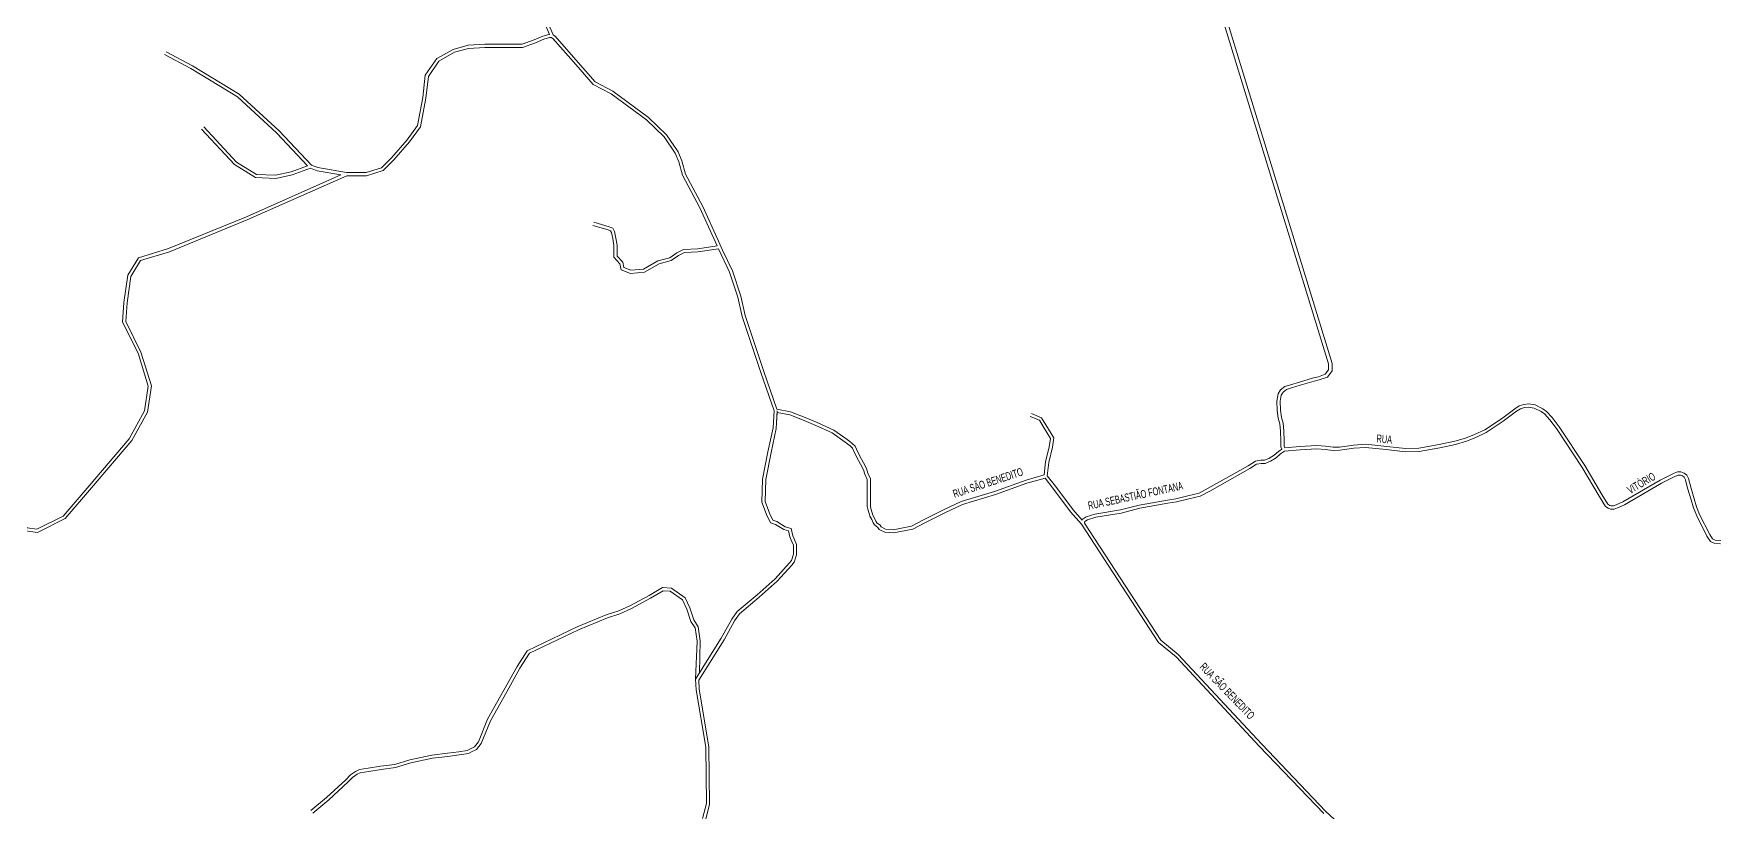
# Model space of a CAD drawing. Header units: millimetres. Extents: x 617885 to 663705, y 7172943 to 7234736.
# Drawn here: x 645561 to 648715, y 7188643 to 7190102 of the extents above; entities that cross this region are included whole.
import ezdxf

# ---------------------------------------------------------------- set-up
doc = ezdxf.new("R2010")
doc.units = ezdxf.units.MM
doc.layers.add('TOP_VIAS 10.000', color=7, linetype='Continuous', lineweight=9)
doc.layers.add('VIAS', color=7, linetype='Continuous', lineweight=5)
doc.styles.add('LDUP', font='LDUP.SHX')

msp = doc.modelspace()

# ---------------------------------------------------------------- linework, layer by layer
at = {"layer": 'VIAS', "color": 253, "ltscale": 0.3}
for points in [[(647968.8, 7189458.6), (647981.3, 7189463.7), (647987.6, 7189472), (647987.6, 7189482.8), (647792.3, 7190119.6), (647789.1, 7190130.1), (647784.9, 7190147.9), (647780.8, 7190160.1), (647769.9, 7190169), (647761.2, 7190180.9), (647758, 7190188.6), (647759.1, 7190199.8), (647760.8, 7190222.5), (647757.7, 7190240.3), (647752.8, 7190250.8), (647751.7, 7190262)], [(647970.1, 7189452.8), (647985.7, 7189458), (647994.6, 7189469.6), (647994.6, 7189483.8), (647799, 7190121.6), (647795.9, 7190131.9), (647791.7, 7190149.8), (647786.7, 7190164.3), (647775, 7190173.9), (647767.3, 7190184.4), (647765.1, 7190189.7), (647766, 7190199.2), (647767.9, 7190222.8), (647764.4, 7190242.4), (647759.6, 7190252.7), (647758.7, 7190262.6)], [(646610.8, 7189748.3), (646639.4, 7189740), (646646.5, 7189737.1), (646649.6, 7189731), (646652, 7189718.7), (646654.5, 7189705.4), (646654.5, 7189684.9), (646664.9, 7189673.3), (646667.1, 7189663.5), (646680.4, 7189658.4), (646703.9, 7189660.6), (646731, 7189675.9), (646753.4, 7189681.8), (646766.2, 7189691.1), (646778.9, 7189697.4), (646805.4, 7189698.6), (646841.8, 7189703.9), (646809.7, 7189775.2), (646777.2, 7189836.4), (646769.8, 7189861.5), (646763.5, 7189877.7), (646742.6, 7189908.5), (646709.5, 7189940), (646643.3, 7189988.7), (646609.7, 7190006.4), (646577, 7190043.8), (646533.7, 7190092.5), (646531, 7190094.5), (646527.4, 7190094.3), (646517.2, 7190091.1), (646501.3, 7190084.6), (646477.3, 7190076), (646406.7, 7190076), (646376, 7190074), (646349.5, 7190066.7), (646320.4, 7190050.4), (646300.7, 7190021.6), (646296.1, 7189981.1), (646285.6, 7189927), (646265.4, 7189899.1), (646236.2, 7189865.2), (646215.9, 7189845), (646184.8, 7189835.3), (646147.6, 7189835.3), (645962.1, 7189753.2), (645815.5, 7189693.1), (645761.2, 7189676.6), (645742.9, 7189646.9), (645735.8, 7189597.2), (645733.5, 7189562.2), (645762, 7189505.1), (645781.5, 7189441.8), (645774.1, 7189392.6), (645744.9, 7189339.1), (645669.2, 7189250.6), (645619.9, 7189192.9), (645567.8, 7189166.9), (645546.4, 7189169.9)], [(646609.1, 7189742.5), (646637.4, 7189734.3), (646642.2, 7189732.4), (646643.9, 7189729), (646646.2, 7189717.6), (646648.5, 7189704.8), (646648.5, 7189682.6), (646659.4, 7189670.5), (646661.9, 7189659), (646679.5, 7189652.3), (646705.8, 7189654.8), (646733.3, 7189670.3), (646756, 7189676.3), (646769.3, 7189685.9), (646780.4, 7189691.5), (646806, 7189692.6), (646844.4, 7189698.2), (646864.8, 7189654.7), (646880.9, 7189608.1), (646888.9, 7189571.8), (646923.9, 7189466.9), (646948.7, 7189394.7), (646946.8, 7189363), (646937, 7189318.1), (646927, 7189267), (646925.6, 7189223.9), (646934.3, 7189200.6), (646942, 7189185.3), (646951.3, 7189182.2), (646966.9, 7189172.3), (646975.5, 7189169.8), (646978, 7189158.5), (646980.9, 7189152.6), (646984.9, 7189143.4), (646984.9, 7189126.2), (646981, 7189114.4), (646977.1, 7189109.3), (646950.5, 7189079.9), (646916.6, 7189050.1), (646879.7, 7189018.8), (646869.5, 7189004.3), (646849.7, 7188969), (646808.8, 7188904), (646810.2, 7188963.8), (646806.6, 7188990.3), (646798.1, 7189003), (646790.9, 7189025.6), (646781.9, 7189044.5), (646756.2, 7189062.8), (646739.6, 7189063.9), (646714.3, 7189049.1), (646678.5, 7189029.5), (646657.7, 7189019.9), (646634, 7189012.6), (646579.5, 7188990.3), (646486, 7188945.2), (646466.9, 7188915.8), (646442.2, 7188871.4), (646411.7, 7188816.9), (646394.6, 7188774.8), (646387, 7188765.1), (646377.3, 7188760.5), (646373.6, 7188758.4), (646357.7, 7188756), (646336.6, 7188753.4), (646307.3, 7188749.8), (646266.2, 7188741), (646237.9, 7188732.4), (646211.2, 7188729), (646188.1, 7188725.2), (646171.4, 7188722.6), (646163.9, 7188719.2), (646154.5, 7188712.7), (646146.1, 7188703.7), (646110, 7188670.4), (646080.4, 7188645.9)], [(646814.7, 7188630.7), (646821.7, 7188658.8), (646820.4, 7188764.6), (646802.4, 7188872.4), (646801.3, 7188892.1), (646804.2, 7188963.5), (646800.9, 7188988.1), (646792.7, 7189000.4), (646785.3, 7189023.3), (646777.1, 7189040.6), (646754.1, 7189057), (646741, 7189057.8), (646717.2, 7189043.8), (646681.2, 7189024.2), (646659.8, 7189014.3), (646636.1, 7189007), (646581.9, 7188984.8), (646490.1, 7188940.6), (646472.1, 7188912.7), (646447.5, 7188868.4), (646417.1, 7188814.3), (646399.9, 7188771.7), (646390.9, 7188760.2), (646380.1, 7188755.2), (646375.6, 7188752.6), (646358.5, 7188750), (646337.3, 7188747.4), (646308.3, 7188743.9), (646267.7, 7188735.2), (646239.2, 7188726.5), (646212.1, 7188723.1), (646189.1, 7188719.2), (646173.1, 7188716.8), (646166.9, 7188714), (646158.4, 7188708.1), (646150.3, 7188699.5), (646114, 7188665.9), (646084.3, 7188641.3)]]:
    msp.add_lwpolyline(points, dxfattribs=at)
at = {"layer": 'VIAS', "color": 253}
for points in [[(646406.5, 7190082), (646476.3, 7190082), (646499.1, 7190090.2), (646515.2, 7190096.8), (646526.2, 7190100.2), (646527.5, 7190100.3), (646508.1, 7190145.3)], [(646514.4, 7190145.8), (646534.4, 7190099.5), (646537.6, 7190097.2), (646538, 7190096.7), (646581.5, 7190047.8), (646613.5, 7190011.2), (646646.5, 7189993.8), (646713.4, 7189944.6), (646747.2, 7189912.4), (646768.8, 7189880.5), (646775.5, 7189863.4), (646782.8, 7189838.6), (646815.1, 7189777.8), (646844.3, 7189712.9), (646852.2, 7189695.7), (646870.4, 7189657), (646886.6, 7189609.7), (646894.7, 7189573.4), (646929.6, 7189468.9), (646953.9, 7189397.8), (646979.6, 7189393.3), (647007, 7189382.6), (647029.4, 7189373.1), (647060.3, 7189358.9), (647085.6, 7189340.9), (647090.3, 7189337.3)], [(646610.8, 7189748.3), (646639.4, 7189740), (646646.5, 7189737.1), (646649.6, 7189731), (646652, 7189718.7), (646654.5, 7189705.4), (646654.5, 7189684.9), (646664.9, 7189673.3), (646667.1, 7189663.5), (646680.4, 7189658.4), (646703.9, 7189660.6), (646731, 7189675.9), (646753.4, 7189681.8), (646766.2, 7189691.1), (646778.9, 7189697.4), (646805.4, 7189698.6), (646841.8, 7189703.9), (646809.7, 7189775.2), (646777.2, 7189836.4), (646769.8, 7189861.5), (646763.5, 7189877.7), (646742.6, 7189908.5), (646709.5, 7189940), (646643.3, 7189988.7), (646609.7, 7190006.4), (646577, 7190043.8), (646533.7, 7190092.5), (646531, 7190094.5), (646527.4, 7190094.3), (646517.2, 7190091.1), (646501.3, 7190084.6), (646477.3, 7190076), (646406.7, 7190076), (646376, 7190074), (646349.5, 7190066.7), (646320.4, 7190050.4), (646300.7, 7190021.6), (646296.1, 7189981.1), (646285.6, 7189927), (646265.4, 7189899.1), (646236.2, 7189865.2), (646215.9, 7189845), (646184.8, 7189835.3), (646147.6, 7189835.3), (645962.1, 7189753.2), (645815.5, 7189693.1), (645761.2, 7189676.6), (645742.9, 7189646.9), (645735.8, 7189597.2), (645733.5, 7189562.2), (645762, 7189505.1), (645781.5, 7189441.8), (645774.1, 7189392.6), (645744.9, 7189339.1), (645669.2, 7189250.6), (645619.9, 7189192.9), (645567.8, 7189166.9), (645546.4, 7189169.9)], [(645879.6, 7189926.8), (645940.8, 7189861), (645978.6, 7189838), (646013.9, 7189836.4), (646043.7, 7189843), (646074.4, 7189853.8), (646016.5, 7189915.2), (645942.6, 7189983.4), (645855.7, 7190036.3), (645806.3, 7190062.6)], [(645809.1, 7190067.9), (645858.6, 7190041.5), (645946.3, 7189988.2), (646020.8, 7189919.4), (646081.4, 7189855.1), (646093.6, 7189850.6), (646147.2, 7189841.3), (646183.9, 7189841.3), (646212.7, 7189850.3), (646231.8, 7189869.3), (646260.7, 7189902.8), (646280, 7189929.5), (646290.1, 7189982), (646294.9, 7190023.8), (646316.3, 7190054.9), (646347.2, 7190072.3), (646375, 7190079.9), (646406.5, 7190082)], [(645616.2, 7189197.7), (645664.6, 7189254.5), (645739.9, 7189342.5), (645768.3, 7189394.6), (645775.4, 7189441.3), (645756.4, 7189502.8), (645727.4, 7189560.9), (645729.8, 7189597.9), (645737.1, 7189649), (645757.3, 7189681.7), (645813.5, 7189698.8), (645959.8, 7189758.7), (646136.7, 7189837), (646092, 7189844.8), (646079.7, 7189849.4), (646045.4, 7189837.3), (646014.5, 7189830.4), (645976.8, 7189832.1), (645937, 7189856.3), (645875.3, 7189922.8)], [(645331.9, 7189747), (645331.9, 7189669.8), (645338.1, 7189642), (645335, 7189604.7), (645338.1, 7189522.3), (645357.4, 7189470), (645364.3, 7189410.3), (645373.4, 7189396.6), (645406.7, 7189391.6), (645440.9, 7189380.8), (645470.9, 7189305), (645462.3, 7189215.3), (645463.8, 7189198.5), (645499.9, 7189203), (645519.8, 7189198.1), (645548.8, 7189175.6), (645566.8, 7189173.1), (645616.2, 7189197.7)], [(646814.7, 7188630.7), (646821.7, 7188658.8), (646820.4, 7188764.6), (646802.4, 7188872.4), (646801.3, 7188892.1), (646849.7, 7188969), (646869.5, 7189004.3), (646879.7, 7189018.8), (646916.6, 7189050.1), (646950.5, 7189079.9), (646977.1, 7189109.3), (646981, 7189114.4), (646984.9, 7189126.2), (646984.9, 7189143.4), (646980.9, 7189152.6), (646978, 7189158.5), (646975.5, 7189169.8), (646966.9, 7189172.3), (646951.3, 7189182.2), (646942, 7189185.3), (646934.3, 7189200.6), (646925.6, 7189223.9), (646927, 7189267), (646937, 7189318.1), (646946.8, 7189363), (646948.7, 7189394.7), (646923.9, 7189466.9), (646888.9, 7189571.8), (646880.9, 7189608.1), (646864.8, 7189654.7), (646844.4, 7189698.2), (646806, 7189692.6), (646780.4, 7189691.5), (646769.3, 7189685.9), (646756, 7189676.3), (646733.3, 7189670.3), (646705.8, 7189654.8), (646679.5, 7189652.3), (646661.9, 7189659), (646659.4, 7189670.5), (646648.5, 7189682.6), (646648.5, 7189704.8), (646646.2, 7189717.6), (646643.9, 7189729), (646642.2, 7189732.4), (646637.4, 7189734.3), (646609.1, 7189742.5)], [(646848.8, 7189702.8), (646848.9, 7189702.7)], [(647430.8, 7189389.9), (647450.1, 7189382), (647458.1, 7189368.7), (647472.8, 7189344.4), (647470.2, 7189326.6), (647463.5, 7189298.3), (647460.7, 7189273.3), (647476, 7189253.8), (647509.2, 7189209.7), (647525.9, 7189190.2), (647526.3, 7189191.4), (647533.3, 7189196.2), (647550.1, 7189201.4), (647597.8, 7189209.2), (647632.6, 7189218.3), (647685.9, 7189227.5), (647701.4, 7189230.3), (647724.3, 7189235.9), (647745.4, 7189240.4), (647762.2, 7189249.7), (647837.4, 7189291.7), (647850.8, 7189300.8), (647861, 7189302.3), (647867.8, 7189302.3), (647876.1, 7189305.8), (647886.1, 7189311.9), (647894.3, 7189319), (647900.6, 7189323.2), (647898.6, 7189327.6), (647898.6, 7189338.1), (647898.1, 7189357.1), (647896.7, 7189370.5), (647893.7, 7189381.4), (647891.7, 7189395.4), (647891.1, 7189413.3), (647893.3, 7189426.7), (647898.1, 7189434.4), (647906, 7189440.2), (647916.4, 7189443.7), (647933.1, 7189448.8), (647959.4, 7189456.5), (647968.8, 7189458.6)], [(647970.1, 7189452.8), (647960.9, 7189450.7), (647934.8, 7189443.1), (647918.2, 7189438), (647908.8, 7189434.9), (647902.6, 7189430.2), (647899, 7189424.5), (647897.2, 7189412.9), (647897.6, 7189396), (647899.6, 7189382.6), (647902.6, 7189371.6), (647904.1, 7189357.5), (647904.6, 7189338.2), (647904.6, 7189328.8), (647906.2, 7189325.3), (647934.1, 7189328.1), (647965.6, 7189330), (647982.4, 7189328.6), (647996.5, 7189326.7), (648008.6, 7189327), (648034.9, 7189330.8), (648057.5, 7189332.2), (648096.8, 7189328.3), (648132, 7189324.2), (648157.1, 7189324.8), (648195.4, 7189331.6), (648224.4, 7189337.9), (648244.5, 7189343.6), (648261.5, 7189350.3), (648280.5, 7189359.2), (648311.8, 7189380.2), (648336.8, 7189398.9), (648344.9, 7189404.4), (648354.1, 7189406.8), (648363, 7189408), (648375.2, 7189405.9), (648389.2, 7189398.7), (648396.5, 7189393.8), (648407.2, 7189382.2), (648420.3, 7189365.2), (648468, 7189292.2), (648500.3, 7189238.4), (648511.5, 7189220), (648514.8, 7189217.8), (648517.3, 7189216.8), (648522, 7189216.8), (648527.1, 7189218.5), (648539.7, 7189224.4), (648609.1, 7189264.7), (648635.8, 7189278.3), (648642.2, 7189280.4), (648648.4, 7189280.4), (648654.4, 7189278.4), (648659.1, 7189274.1), (648662.8, 7189267.9), (648666.7, 7189251.6), (648673, 7189230), (648677.7, 7189215.3), (648683.3, 7189200.4), (648702.3, 7189162.9), (648707.6, 7189155), (648712.2, 7189152.8), (648722.9, 7189151.8)], [(648053.8, 7188578.6), (647983, 7188644.4), (647862.9, 7188770.2), (647706.1, 7188938.4), (647673.6, 7188965.1), (647530.3, 7189184.7), (647531.3, 7189187.6), (647536, 7189190.8), (647551.4, 7189195.5), (647599.1, 7189203.3), (647633.9, 7189212.4), (647686.9, 7189221.6), (647702.7, 7189224.4), (647725.7, 7189230), (647747.5, 7189234.7), (647765.1, 7189244.5), (647840.6, 7189286.6), (647853, 7189295.1), (647861.5, 7189296.3), (647869, 7189296.3), (647878.8, 7189300.5), (647889.7, 7189307), (647898, 7189314.2), (647905.4, 7189319.2), (647934.5, 7189322.1), (647965.6, 7189324), (647981.8, 7189322.7), (647996.2, 7189320.7), (648009.1, 7189321), (648035.5, 7189324.8), (648057.4, 7189326.2), (648096.1, 7189322.4), (648131.7, 7189318.2), (648157.7, 7189318.8), (648196.6, 7189325.7), (648225.8, 7189332), (648246.4, 7189337.9), (648263.9, 7189344.8), (648283.4, 7189354), (648315.3, 7189375.3), (648340.2, 7189394), (648347.5, 7189398.9), (648355.3, 7189400.9), (648362.9, 7189401.9), (648373.2, 7189400.1), (648386.1, 7189393.6), (648392.6, 7189389.2), (648402.7, 7189378.3), (648415.4, 7189361.7), (648462.9, 7189289), (648495.2, 7189235.3), (648507, 7189215.7), (648512, 7189212.5), (648516.1, 7189210.8), (648522.9, 7189210.8), (648529.3, 7189212.9), (648542.5, 7189219), (648612, 7189259.4), (648638.1, 7189272.7), (648643.2, 7189274.4), (648647.4, 7189274.4), (648651.3, 7189273.1), (648654.4, 7189270.3), (648657.2, 7189265.6), (648660.9, 7189250), (648667.3, 7189228.2), (648672, 7189213.3), (648677.9, 7189198), (648697.1, 7189159.9), (648703.5, 7189150.3), (648710.6, 7189147), (648722.8, 7189145.7)], [(647123.2, 7189215.7), (647123.2, 7189266.1), (647118.6, 7189276.3), (647116.3, 7189284.4), (647110.6, 7189294.7), (647107, 7189301.8), (647099.9, 7189314.8), (647095.4, 7189325), (647091.2, 7189329.1), (647086.7, 7189332.5), (647082, 7189336), (647057.3, 7189353.7), (647027, 7189367.7), (647004.7, 7189377), (646978, 7189387.5), (646954.5, 7189391.6), (646952.8, 7189362.1), (646942.9, 7189316.8), (646933, 7189266.4), (646931.6, 7189224.9), (646939.8, 7189203), (646946.3, 7189190.2), (646953.9, 7189187.6), (646969.4, 7189177.8), (646980.6, 7189174.6), (646983.7, 7189160.6), (646986.4, 7189155.2), (646990.9, 7189144.7), (646990.9, 7189125.2), (646986.3, 7189111.6), (646981.7, 7189105.5), (646954.7, 7189075.6), (646920.6, 7189045.5), (646884.1, 7189014.7), (646874.6, 7189001.1), (646854.9, 7188965.9), (646807.4, 7188890.5), (646808.4, 7188873.1), (646826.4, 7188765.2), (646827.7, 7188658.1), (646820.7, 7188629.6)], [(646954.7, 7189394.9), (646952.8, 7189362.1)], [(647129.2, 7189267.3), (647129.2, 7189216.5), (647130.2, 7189212.2), (647132.6, 7189203.9), (647133.7, 7189199.6), (647137.1, 7189193.9), (647139.4, 7189188.1), (647141.4, 7189185.2), (647147.2, 7189180.5), (647149.4, 7189177.3), (647157.6, 7189173.2), (647171.9, 7189172.1), (647206.4, 7189179), (647228.4, 7189190.5), (647266.2, 7189209.4), (647299.4, 7189224.8), (647361.9, 7189243.7), (647420.8, 7189264.8), (647454.9, 7189274.8), (647457.6, 7189299.3), (647464.3, 7189327.7), (647466.6, 7189343.2), (647453, 7189365.6), (647446, 7189377.2), (647428.6, 7189384.4)], [(647090.3, 7189337.3), (647095.2, 7189333.7), (647100.4, 7189328.4), (647105.3, 7189317.4), (647112.3, 7189304.6), (647115.9, 7189297.5), (647121.9, 7189286.7), (647124.3, 7189278.3), (647129.2, 7189267.3)], [(647978.8, 7188640.1), (647858.5, 7188766.1), (647702, 7188934), (647669.1, 7188961.1), (647524.6, 7189182.4), (647504.5, 7189205.9), (647471.3, 7189250.2), (647456.5, 7189269), (647422.6, 7189259.1), (647363.8, 7189238), (647301.5, 7189219.2), (647268.8, 7189204), (647231.1, 7189185.2), (647208.4, 7189173.3), (647172.3, 7189166), (647156, 7189167.3), (647145.3, 7189172.6), (647142.8, 7189176.4), (647136.9, 7189181.1), (647134.1, 7189185.3), (647131.7, 7189191.2), (647128.1, 7189197.3), (647126.8, 7189202.4), (647124.4, 7189210.6), (647123.2, 7189215.7)]]:
    msp.add_lwpolyline(points, dxfattribs=at)

# ---------------------------------------------------------------- texts
at = {"layer": 'TOP_VIAS 10.000', "color": 251, "style": 'LDUP', "width": 0.69}
for s, rotation, p in [('RUA ', 355.083, (648077.2, 7189335.8)), ('RUA SÃO BENEDITO', 18.2772, (647286.8, 7189231.7)), ('VITÓRIO', 30.508, (648553.4, 7189238.7)), ('RUA SEBASTIÃO FONTANA', 12.1125, (647538.7, 7189209.6)), ('RUA SÃO BENEDITO', 313.9558, (647745.1, 7188913.9))]:
    msp.add_text(s, height=15, rotation=rotation, dxfattribs=at).set_placement(p)

doc.saveas('drawing.dxf')
